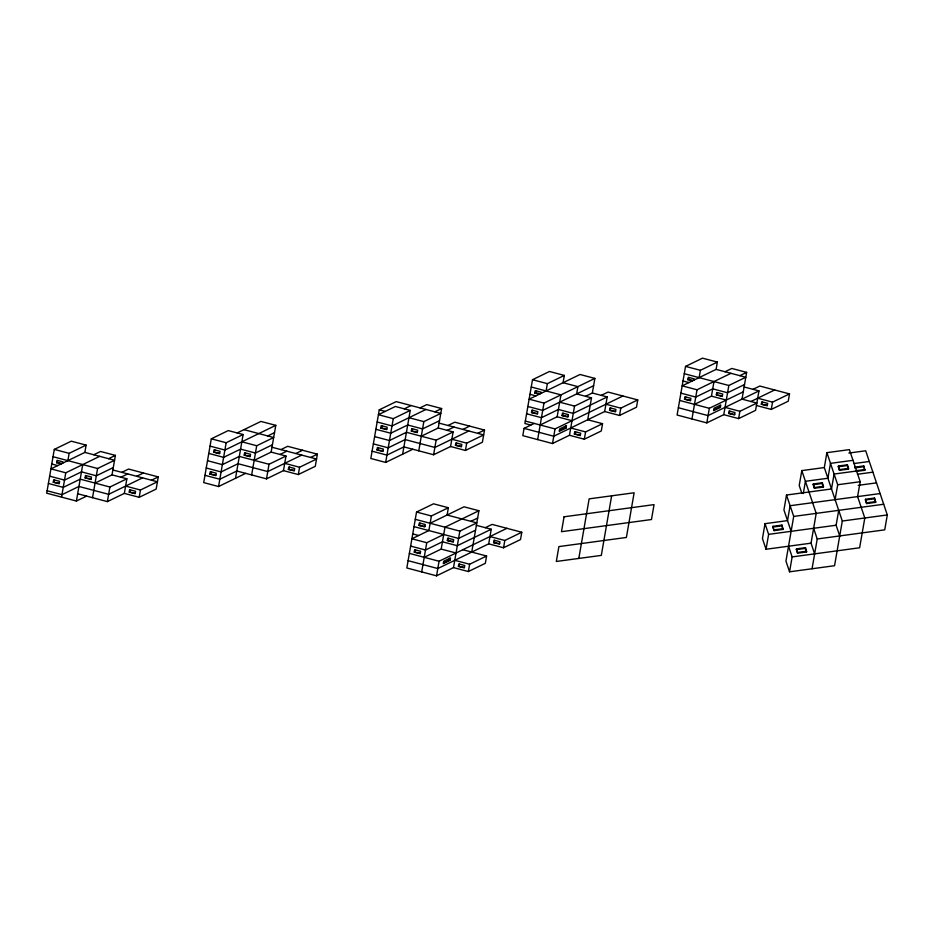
<?xml version="1.0" encoding="UTF-8"?>
<svg xmlns="http://www.w3.org/2000/svg" width="934" height="934" viewBox="0 0 934 934"><rect width="100%" height="100%" fill="white"/><g stroke="black" fill="none" stroke-linecap="round" stroke-linejoin="round"><path stroke-width="1.4" d="M99.705 456.329L65.777 472.802L50.926 468.868L84.854 452.406L86.115 445.109L71.264 441.175L54.3 449.406L46.7 493.187L76.401 501.044L86.582 496.106M53.261 482.213L53.693 479.772L59.624 481.349L59.204 483.777L53.261 482.213L59.297 483.17M61.084 463.929L56.647 462.75L57.067 460.322L63.01 461.886L62.8 463.101M54.114 481.792L54.429 479.971M56.647 462.75L57.803 460.509M61.551 497.122L65.777 472.802M67.89 460.637L69.151 453.34L86.115 445.109M76.401 501.044L82.741 464.572M85.087 477.904L85.508 475.476L91.45 477.041L91.03 479.481L85.087 477.904L91.112 478.862M85.928 477.496L86.243 475.675M92.524 497.682L97.591 468.494L114.555 460.264L84.854 452.406M107.375 501.616L109.908 487.023L126.872 478.792L124.339 493.386L107.375 501.616L77.674 493.747M95.058 483.088L112.022 474.857L115.396 455.395L100.545 451.472L93.762 454.765M129.219 492.125L129.639 489.696L135.582 491.261L135.161 493.701L129.219 492.125L135.255 493.082M130.071 491.716L130.386 489.895M124.339 493.386L139.201 497.308L140.462 490.011L157.426 481.781L112.862 469.989M121.77 472.359L128.565 469.055L158.266 476.912L156.165 489.077L139.201 497.308M235.52 478.301L243.12 434.52L228.27 430.586L211.306 438.817L203.705 482.598L218.556 486.532L245.689 473.363M209.846 474.052L210.278 471.623L216.209 473.188L215.789 475.616L209.846 474.052L215.882 475.009M213.653 452.161L214.073 449.733L220.015 451.297L219.595 453.737L213.653 452.161L219.677 453.118M210.699 473.643L211.014 471.81M214.493 451.752L214.82 449.919M218.556 486.532L226.156 442.751L243.12 434.52M244.206 455.15L244.626 452.721L250.569 454.298L250.137 456.726L244.206 455.15L250.23 456.119M245.047 454.741L245.362 452.92M251.643 474.927L256.71 445.74L273.674 437.509L243.961 429.652M266.494 478.862L269.027 464.268L285.991 456.037L283.457 470.631L266.494 478.862L236.792 471.005L219.829 479.235L204.978 475.301M254.176 460.334L271.129 452.114L275.787 425.355L260.925 421.421L237.178 432.944M288.337 469.382L288.758 466.942L294.7 468.518L294.28 470.946L288.337 469.382L294.373 470.339M289.19 468.961L289.505 467.14M283.457 470.631L298.308 474.554L299.581 467.257L316.544 459.026L271.981 447.246M280.9 449.604L287.684 446.312L317.385 454.169L315.272 466.323L298.308 474.554M408.975 417.696L423.826 421.631L440.79 413.4L396.226 401.608L379.262 409.839L370.821 458.489L385.672 462.412L412.816 449.242M376.974 449.931L377.394 447.503L383.337 449.079L382.905 451.507L376.974 449.931L382.998 450.9M380.768 428.052L381.189 425.612L387.131 427.188L386.711 429.617L380.768 428.052L386.793 429.01M377.815 449.523L378.13 447.701M381.621 427.632L381.936 425.811M385.672 462.412L393.272 418.642L410.236 410.411L402.636 454.181M411.322 431.041L411.742 428.613L417.685 430.177L417.264 432.617L411.322 431.041L417.346 431.998M412.163 430.632L412.478 428.811M418.759 450.818L423.826 421.631M415.28 519.339L459.843 531.119L476.807 522.888L447.094 515.031L448.367 507.734L433.504 503.811L416.541 512.042L406.839 567.977L436.54 575.834L453.504 567.603L468.366 571.538L485.33 563.307L486.591 556.01L462.82 549.717M414.252 552.134L414.673 549.694L420.615 551.27L420.195 553.699L414.252 552.134L420.277 553.091M418.887 525.375L419.308 522.947L425.25 524.523L424.83 526.951L418.887 525.375L424.923 526.332M415.093 551.725L415.408 549.893M419.74 524.966L420.055 523.145M433.609 454.753L436.143 440.159L453.107 431.928L450.573 446.51L433.609 454.753L403.908 446.884L386.945 455.115L372.094 451.192M421.292 436.225L438.244 427.994L441.63 408.532L426.78 404.609L419.996 407.901M421.689 571.912L426.756 542.724L443.72 534.493M448.367 507.734L431.403 515.965L428.869 530.559L411.906 538.79L426.756 542.724M455.453 445.261L455.874 442.833L461.816 444.397L461.396 446.837L455.453 445.261L461.489 446.219M456.306 444.853L456.621 443.031M436.54 575.834L439.073 561.241L506.928 528.317M424.223 557.318L441.187 549.087L444.981 527.196L478.909 510.735L471.74 552.076M447.328 540.529L447.748 538.101L453.691 539.677L453.27 542.105L447.328 540.529L453.364 541.498M448.18 540.121L448.495 538.299M450.573 446.51L465.436 450.445L466.696 443.148L483.66 434.917L439.097 423.125M443.428 563.027L449.359 560.155L449.686 558.322M450.106 560.342L450.527 557.913L443.743 561.206L443.323 563.634L450.106 560.342L449.359 560.155M453.504 567.603L459.843 531.119M458.384 566.354L458.804 563.926L464.747 565.49L464.326 567.93L458.384 566.354L464.42 567.312M459.236 565.946L459.551 564.113M448.005 425.495L454.8 422.191L484.501 430.049L482.399 442.214L465.436 450.445M468.366 571.538L469.627 564.241L486.591 556.01M408.1 560.68L437.812 568.537L488.704 543.845L491.237 529.251L476.375 525.328M493.584 542.596L494.004 540.167L499.947 541.732L499.515 544.16L493.584 542.596L499.608 543.553M494.425 542.187L494.74 540.354M534.236 423.429L524.067 428.367L522.807 435.664L552.508 443.522L569.471 435.291L584.322 439.213L601.286 430.983L602.558 423.686L587.696 419.763L591.502 397.872L576.652 393.938L577.913 386.641L563.062 382.718L564.323 375.421L549.472 371.487L532.508 379.718L524.908 423.499L530.839 425.063M503.554 547.779L504.815 540.482L521.779 532.252L520.518 539.548L503.554 547.779L488.704 543.845M531.481 412.513L531.901 410.084L537.844 411.661L537.424 414.089L531.481 412.513L537.505 413.482M539.303 394.241L534.855 393.062L535.275 390.622L541.218 392.198L541.008 393.412M532.322 412.104L532.649 410.283M534.855 393.062L536.023 390.821M537.657 439.587L543.985 403.103L594.876 378.41L592.343 393.004L585.548 396.308M546.098 390.949L547.359 383.652L564.323 375.421M552.508 443.522L555.041 428.928L622.896 396.004M540.191 424.993L557.154 416.762L560.949 394.872L531.248 387.015M562.023 415.513L562.455 413.085L568.397 414.649L567.965 417.089L562.023 415.513L568.059 416.471M562.875 415.105L563.19 413.272M559.396 430.714L565.327 427.83L565.642 426.009M566.074 428.029L566.494 425.6L559.711 428.893L559.279 431.321L566.074 428.029L565.327 427.83M569.471 435.291L574.538 406.103L591.502 397.872M574.352 434.03L574.772 431.601L580.714 433.178L580.294 435.606L574.352 434.03L580.376 434.999M575.192 433.621L575.519 431.8M584.322 439.213L585.595 431.917L602.558 423.686M578.811 558.439L589.144 498.861L634.139 492.778L626.387 537.459L558.894 546.588L556.314 561.474L601.309 555.391L611.642 495.814M524.067 428.367L553.769 436.225L604.66 411.532L607.193 396.938L592.343 393.004M609.54 410.271L609.96 407.843L615.903 409.419L615.483 411.847L609.54 410.271L615.576 411.24M610.392 409.863L610.708 408.041M619.522 415.455L620.783 408.158L637.747 399.927L636.486 407.224L619.522 415.455L604.66 411.532M730.948 373.32L697.021 389.782L682.17 385.847L716.098 369.385L717.359 362.088L702.508 358.166L685.544 366.397L677.103 415.035L706.804 422.892L723.768 414.661L738.631 418.595L755.583 410.365L758.968 390.902L744.118 386.98M684.517 399.192L684.937 396.763L690.88 398.328L690.459 400.768L684.517 399.192L690.541 400.149M692.339 380.909L687.891 379.729L688.311 377.301L694.254 378.877L694.044 380.091M685.358 398.783L685.673 396.95M687.891 379.729L689.059 377.499M691.954 418.969L697.021 389.782M699.134 377.616L700.395 370.319L717.359 362.088M706.804 422.892L709.338 408.298L743.266 391.836M694.487 404.375L711.451 396.144L713.985 381.551M716.331 394.895L716.752 392.455L722.694 394.031L722.274 396.46L716.331 394.895L722.356 395.853M717.172 394.475L717.499 392.654M713.693 410.096L719.624 407.212L719.951 405.391M720.371 407.411L720.791 404.971L714.008 408.263L713.588 410.703L720.371 407.411L719.624 407.212M723.768 414.661L728.835 385.485L745.799 377.243L716.098 369.385M728.648 413.412L729.069 410.983L735.011 412.548L734.591 414.988L728.648 413.412L734.684 414.369M729.501 413.003L729.816 411.182M738.631 418.595L739.891 411.299L756.855 403.068L742.005 399.133L746.64 372.386L731.789 368.451L725.006 371.744M761.315 404.247L761.735 401.818L767.678 403.383L767.258 405.823L761.315 404.247L767.339 405.204M762.156 403.838L762.471 402.005M771.286 409.431L772.546 402.134L789.51 393.903L788.249 401.2L771.286 409.431L756.435 405.496M880.097 493.561L790.106 505.726L787.525 520.623L765.028 523.67L762.448 538.556L766.043 549.25L811.039 543.168L816.211 513.385L801.816 470.608L824.313 467.56L826.894 452.663L849.391 449.628L860.191 481.711L857.599 496.608L864.802 517.996L859.63 547.779L792.137 556.909L789.557 571.806L834.552 565.712L842.305 521.032L824.313 467.56M766.043 549.25L768.624 534.365L765.028 523.67M772.85 527.068L772.978 526.321L781.98 525.106L783.042 529.415L774.053 530.629L772.85 527.068L781.851 525.842L781.98 525.106M774.053 530.629L772.978 526.321M856.595 471.016L834.097 474.052L831.505 488.949L786.51 495.032L783.93 509.929L791.121 531.318M786.51 495.032L793.713 516.42L785.949 561.101L789.557 571.806M801.816 470.608L799.224 485.493L801.921 493.514M803.298 493.479L805.412 481.302L827.909 478.255L830.489 463.357L852.987 460.322M796.363 549.612L796.492 548.865L805.493 547.651L806.556 551.959L797.554 553.173L796.363 549.612L805.353 548.398L805.493 547.651M797.554 553.173L796.492 548.865M813.234 484.699L813.362 483.952L822.352 482.738L823.426 487.046L814.425 488.26L813.234 484.699L822.224 483.473L822.352 482.738M814.425 488.26L813.362 483.952M812.055 568.759L817.227 538.976L813.619 528.282M838.312 466.755L838.44 466.019L847.442 464.793L848.516 469.101L839.514 470.327L838.312 466.755L847.313 465.541L847.442 464.793M839.514 470.327L838.44 466.019M835.101 499.643L837.693 484.746L826.894 452.663M839.724 535.929L836.117 525.235L838.709 510.338M855.824 471.483L864.826 470.269L863.752 465.949L854.75 467.175M864.826 470.269L863.752 465.949M865.421 500.005L865.549 499.258L874.551 498.044L875.625 502.352L866.624 503.566L865.421 500.005L874.422 498.779L874.551 498.044M866.624 503.566L865.549 499.258M848.831 453.06L865.701 450.783L887.3 514.949L884.72 529.847L817.227 538.976M108.601 458.699L115.396 455.395M113.283 467.56L96.33 475.791L81.468 471.857L64.504 480.099L49.654 476.165M120.918 477.227L127.725 473.923M136.633 476.282L143.416 472.989M142.575 477.858L108.648 494.319L78.935 486.451L61.971 494.681L47.12 490.759M151.483 480.204L158.266 476.912M275.787 425.355L224.896 450.048L210.033 446.113M267.731 435.944L274.514 432.652M272.401 444.806L255.437 453.037L240.587 449.114L223.623 457.345L208.772 453.41M280.048 454.461L286.796 451.192M295.751 453.527L302.534 450.235M301.694 455.103L267.766 471.565L238.053 463.708L221.089 471.939L206.239 468.004M404.294 408.835L411.088 405.543M310.602 457.462L317.385 454.169M425.939 409.466L392.011 425.939L377.161 422.005M434.847 411.824L441.63 408.532M439.517 420.697L422.553 428.928L407.703 424.993L390.739 433.224L375.888 429.301M447.164 430.352L453.959 427.06M462.867 429.418L469.65 426.126M468.81 430.983L434.882 447.456L405.169 439.587L388.205 447.818L373.355 443.895M477.718 433.341L484.501 430.049M593.615 385.707L542.724 410.4L527.862 406.477M601.251 395.362L608.046 392.07L637.747 399.927M607.193 396.938L573.266 413.4L558.415 409.466L541.451 417.696L526.601 413.774M430.13 523.262L464.058 506.8L478.909 510.735M739.845 375.678L746.64 372.386M744.538 384.539L727.574 392.77L712.712 388.848L695.748 397.078L680.898 393.144M470.864 521.324L477.648 518.031M753.014 389.338L759.809 386.046L789.51 393.903M758.968 390.902L708.077 415.595L678.364 407.738M475.534 530.185L458.571 538.416L414.019 526.636M485.295 527.687L492.078 524.394L521.779 532.252M750.913 401.492L774.66 389.968M491.237 529.251L457.31 545.713L442.447 541.79L425.484 550.021L410.633 546.086M853.839 463.568L869.309 461.478M839.643 469.58L848.644 468.366M854.622 467.911L863.623 466.696M855.953 470.736L864.954 469.522M857.435 474.262L872.905 472.172M814.553 487.513L823.554 486.299M837.693 484.746L860.191 481.711M858.218 485.341L876.501 482.866M866.752 502.819L875.753 501.605M793.713 516.42L883.704 504.255M774.181 529.882L783.171 528.667M842.305 521.032L887.3 514.949M768.624 534.365L836.117 525.235M797.683 552.426L806.684 551.212M685.544 366.397L700.395 370.319M684.283 373.693L728.835 385.485M688.743 379.321L693.18 380.5M757.696 398.199L772.546 402.134M683.011 380.99L688.953 382.555M711.451 396.144L726.302 400.067M725.041 407.364L739.891 411.299M679.637 400.441L709.338 408.298M594.876 378.41L580.026 374.487L529.134 399.18L543.985 403.103M532.508 379.718L547.359 383.652M605.933 404.235L620.783 408.158M535.707 392.654L540.156 393.833M529.975 394.311L535.918 395.888M559.688 402.169L574.538 406.103M557.154 416.762L572.005 420.697M570.732 427.994L585.595 431.917M525.328 421.071L555.041 428.928M410.236 410.411L395.386 406.477L378.422 414.708L393.272 418.642M379.262 409.839L385.193 411.415M438.256 427.994L453.107 431.928M451.846 439.225L466.696 443.148M436.143 440.159L406.442 432.29L389.478 440.521L374.627 436.598M241.859 441.817L256.71 445.74M271.14 452.103L285.991 456.037M211.306 438.817L226.156 442.751M284.73 463.334L299.581 467.257M269.027 464.268L239.326 456.411L222.362 464.642L207.511 460.707M416.541 512.042L431.403 515.965M489.965 536.548L504.815 540.482M412.746 533.933L418.689 535.497M441.187 549.087L456.037 553.01M54.3 449.406L69.151 453.34M454.776 560.307L469.627 564.241M53.028 456.703L97.591 468.494M409.372 553.383L439.073 561.241M112.022 474.857L126.872 478.792M57.488 462.342L61.936 463.509M51.767 464L57.698 465.576M125.611 486.089L140.462 490.011M109.908 487.023L80.207 479.154L63.243 487.385L48.393 483.462M874.422 498.779L875.625 502.352M847.313 465.541L848.516 469.101M822.224 483.473L823.426 487.046M811.039 543.168L814.635 553.862M805.353 548.398L806.556 551.959M781.851 525.842L783.042 529.415M788.541 546.215L792.137 556.909M564.066 516.794L561.474 531.691L651.477 519.526L654.057 504.629L564.066 516.794"/></g></svg>
